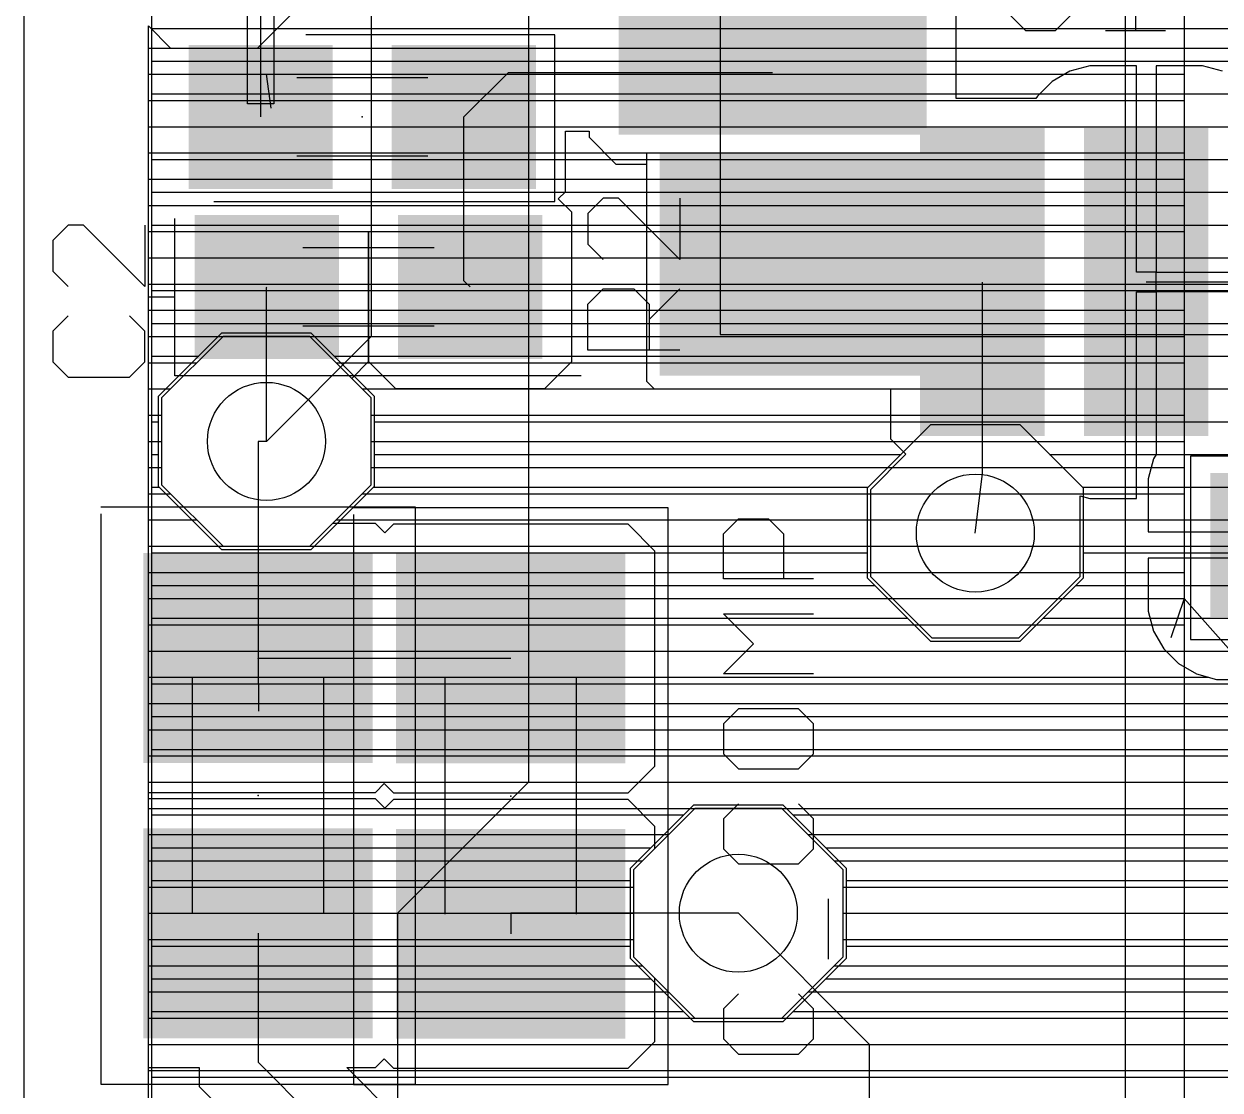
# Model space of a CAD drawing. Extents: x -0.7 to 18.8, y -1.7 to 21.4.
# Drawn here: x 6.782 to 11.417, y 11.507 to 15.638 of the extents above; entities that cross this region are included whole.
import ezdxf

# ---------------------------------------------------------------- set-up
doc = ezdxf.new("R2010")
doc.units = 0
for name, color, linetype in [('1', 22, 'CONTINUOUS'), ('15', 4, 'CONTINUOUS'), ('16', 175, 'CONTINUOUS'), ('18', 82, 'CONTINUOUS'), ('2', 190, 'CONTINUOUS'), ('20', 7, 'CONTINUOUS'), ('21', 253, 'CONTINUOUS'), ('23', 7, 'CONTINUOUS'), ('25', 253, 'CONTINUOUS'), ('29', 253, 'CONTINUOUS'), ('41', 22, 'CONTINUOUS'), ('51', 254, 'CONTINUOUS')]:
    doc.layers.add(name, color=color, linetype=linetype)

# ---------------------------------------------------------------- blocks, each defined once
blk = doc.blocks.new('RECT')
blk.add_solid([(-0.5, -0.5), (0.5, -0.5), (-0.5, 0.5), (0.5, 0.5)])
blk = doc.blocks.new('ROUNDV')
blk.add_circle((0, 0), 0.5)

msp = doc.modelspace()

# ---------------------------------------------------------------- linework, layer by layer
at = {"layer": '1'}
for p, q in [((7.6487, 15.3286), (7.6487, 15.7985)), ((7.6995, 15.2778), (7.6995, 15.7701)), ((7.7503, 15.7985), (7.7503, 15.3286)), ((10.3944, 15.3492), (10.3944, 15.7022)), ((7.6487, 15.5448), (7.7503, 15.5448)), ((10.3944, 15.5448), (12.528, 15.5448)), ((7.6487, 15.4432), (7.7503, 15.4432)), ((8.4869, 15.2778), (8.6599, 15.4508)), ((8.6599, 15.4508), (9.6832, 15.4508)), ((10.3944, 15.4432), (10.8144, 15.4432)), ((10.8356, 15.4554), (10.766, 15.4153)), ((10.9131, 15.4762), (10.8356, 15.4554)), ((11.0929, 15.4762), (10.9131, 15.4762)), ((11.0929, 14.6761), (11.0929, 15.4762)), ((11.0929, 15.4432), (11.1691, 15.4432)), ((11.3489, 15.4762), (11.1691, 15.4762)), ((11.1691, 15.4762), (11.1691, 14.6761)), ((11.4264, 15.4554), (11.3489, 15.4762)), ((10.766, 15.4153), (10.7093, 15.3586)), ((10.7039, 15.3492), (10.3944, 15.3492)), ((10.7093, 15.3586), (10.7039, 15.3492)), ((7.6487, 15.3416), (7.7503, 15.3416)), ((7.7503, 15.3286), (7.6487, 15.3286)), ((11.0929, 15.3416), (11.1691, 15.3416)), ((8.4869, 14.6432), (8.4869, 15.2778)), ((8.8806, 14.9883), (8.8806, 15.2222)), ((8.8806, 15.2222), (8.972, 15.2222)), ((8.972, 15.2222), (8.972, 15.1994)), ((11.0929, 15.24), (11.1691, 15.24)), ((8.972, 15.1994), (9.0762, 15.0952)), ((8.8806, 15.1384), (9.0329, 15.1384)), ((11.0929, 15.1384), (11.1691, 15.1384)), ((9.0762, 15.0952), (9.1948, 15.0952)), ((9.1948, 15.0952), (9.1948, 14.2538)), ((8.8806, 15.0368), (9.1948, 15.0368)), ((11.0929, 15.0368), (11.1691, 15.0368)), ((8.8528, 14.9605), (8.8806, 14.9883)), ((8.9046, 14.9087), (8.8528, 14.9605)), ((8.8781, 14.9352), (9.1948, 14.9352)), ((11.0929, 14.9352), (11.1691, 14.9352)), ((8.9046, 14.3297), (8.9046, 14.9087)), ((8.1172, 14.3297), (8.1172, 14.8327)), ((8.1172, 14.8327), (8.1172, 14.8327)), ((8.1172, 14.8327), (8.1172, 14.3297)), ((8.9046, 14.8336), (9.1948, 14.8336)), ((11.0929, 14.8336), (11.1691, 14.8336)), ((8.1172, 14.732), (8.1172, 14.732)), ((8.9046, 14.732), (9.1948, 14.732)), ((11.0929, 14.732), (11.1691, 14.732)), ((11.1691, 14.6761), (11.0929, 14.6761)), ((11.1691, 14.5999), (11.1691, 14.6761)), ((11.1691, 14.6761), (11.7533, 14.6761)), ((7.7216, 14.6173), (7.7235, 14.6192)), ((7.7216, 14.0208), (7.7216, 14.6173)), ((8.1172, 14.6304), (8.1172, 14.6304)), ((8.5109, 14.6192), (8.4869, 14.6432)), ((8.9046, 14.6304), (9.1948, 14.6304)), ((10.496, 13.8956), (10.496, 14.638)), ((11.7914, 14.638), (11.131, 14.638)), ((11.1691, 14.6304), (11.7533, 14.6304)), ((11.0929, 13.7998), (11.0929, 14.5999)), ((11.0929, 14.5999), (11.1691, 14.5999)), ((11.1691, 14.5999), (11.1691, 13.9703)), ((11.3088, 14.5999), (11.1691, 14.5999)), ((11.7533, 14.5999), (11.3088, 14.5999)), ((8.1172, 14.5288), (8.1172, 14.5288)), ((8.9046, 14.5288), (9.1948, 14.5288)), ((11.0929, 14.5288), (11.1691, 14.5288)), ((8.1172, 14.4272), (8.1172, 14.4272)), ((8.9046, 14.4272), (9.1948, 14.4272)), ((11.0929, 14.4272), (11.1691, 14.4272)), ((8.0523, 14.2648), (8.1172, 14.3297)), ((8.1131, 14.3256), (8.1212, 14.3256)), ((8.1172, 14.3297), (8.2214, 14.2255)), ((8.8004, 14.2255), (8.9046, 14.3297)), ((8.9005, 14.3256), (9.1948, 14.3256)), ((11.0929, 14.3256), (11.1691, 14.3256)), ((8.128, 14.1891), (8.0523, 14.2648)), ((9.1948, 14.2538), (9.2246, 14.224)), ((8.0931, 14.224), (9.2246, 14.224)), ((8.128, 13.8525), (8.128, 14.1891)), ((8.2214, 14.2255), (8.8004, 14.2255)), ((9.2246, 14.224), (10.1404, 14.224)), ((10.1404, 14.224), (10.1404, 14.031)), ((11.0929, 14.224), (11.1691, 14.224)), ((8.128, 14.1224), (10.1404, 14.1224)), ((11.0929, 14.1224), (11.1691, 14.1224)), ((7.7216, 14.0208), (7.6893, 14.0208)), ((7.6893, 14.0208), (7.6893, 13.1811)), ((8.128, 14.0208), (10.1506, 14.0208)), ((10.1404, 14.031), (10.2001, 13.9712)), ((11.0929, 14.0208), (11.1691, 14.0208)), ((10.2001, 13.9712), (10.0624, 13.8335)), ((11.1691, 13.9703), (11.159, 13.9527)), ((8.128, 13.9192), (10.1481, 13.9192)), ((11.0929, 13.9192), (11.15, 13.9192)), ((11.159, 13.9527), (11.1382, 13.8752)), ((10.4688, 13.6652), (10.496, 13.8956)), ((11.1382, 13.8752), (11.1382, 13.67)), ((7.9773, 13.7018), (8.128, 13.8525)), ((8.0931, 13.8176), (10.0624, 13.8176)), ((10.0624, 13.8335), (10.0624, 13.4969)), ((11.0929, 13.8176), (11.1382, 13.8176)), ((10.8752, 13.4969), (10.8752, 13.81)), ((10.8752, 13.81), (10.9131, 13.7998)), ((10.9131, 13.7998), (11.0929, 13.7998)), ((8.1439, 13.7018), (7.9773, 13.7018)), ((7.9915, 13.716), (10.0624, 13.716)), ((8.1799, 13.6658), (8.1439, 13.7018)), ((8.2138, 13.6996), (8.1799, 13.6658)), ((9.123, 13.6996), (8.2138, 13.6996)), ((9.2272, 13.5954), (9.123, 13.6996)), ((10.8752, 13.716), (11.1382, 13.716)), ((11.1382, 13.67), (11.6081, 13.67)), ((9.2082, 13.6144), (10.0624, 13.6144)), ((9.2272, 12.7623), (9.2272, 13.5954)), ((10.8752, 13.6144), (11.6081, 13.6144)), ((11.6081, 13.5684), (11.1382, 13.5684)), ((11.1382, 13.5684), (11.1382, 13.3632)), ((9.2272, 13.5128), (10.0624, 13.5128)), ((10.0624, 13.4969), (10.3005, 13.2588)), ((10.6371, 13.2588), (10.8752, 13.4969)), ((10.8752, 13.5128), (11.1382, 13.5128)), ((9.2272, 13.4112), (10.1481, 13.4112)), ((10.7895, 13.4112), (11.1382, 13.4112)), ((11.1382, 13.3632), (11.159, 13.2857)), ((9.2272, 13.3096), (10.2497, 13.3096)), ((10.6879, 13.3096), (11.1526, 13.3096)), ((10.3005, 13.2588), (10.6371, 13.2588)), ((11.159, 13.2857), (11.1991, 13.2161)), ((11.1991, 13.2161), (11.2558, 13.1594)), ((7.6893, 13.1811), (7.6915, 12.9757)), ((7.6893, 13.1789), (7.6893, 13.1811)), ((8.6684, 13.1789), (7.6893, 13.1789)), ((9.2272, 13.208), (11.2072, 13.208)), ((11.2558, 13.1594), (11.3254, 13.1193)), ((11.3254, 13.1193), (11.4029, 13.0985)), ((9.2272, 13.1064), (11.3734, 13.1064)), ((11.4029, 13.0985), (11.6081, 13.0985)), ((9.2272, 13.0048), (15.1305, 13.0048)), ((9.2272, 12.9032), (15.1305, 12.9032)), ((9.2272, 12.8016), (15.1305, 12.8016)), ((9.123, 12.6582), (9.2272, 12.7623)), ((7.2644, 12.635), (7.2644, 12.6604)), ((7.2644, 12.6604), (8.1439, 12.6604)), ((8.1439, 12.6604), (8.1777, 12.6942)), ((8.1777, 12.6942), (8.2138, 12.6582)), ((8.2138, 12.6582), (9.123, 12.6582)), ((9.1649, 12.7), (15.1305, 12.7)), ((8.1439, 12.635), (7.2644, 12.635)), ((8.1799, 12.599), (8.1439, 12.635)), ((8.2138, 12.6328), (8.1799, 12.599)), ((9.123, 12.6328), (8.2138, 12.6328)), ((9.2272, 12.5286), (9.123, 12.6328)), ((9.1574, 12.5984), (15.1305, 12.5984)), ((9.3821, 12.5984), (9.2272, 12.4435)), ((9.7187, 12.5984), (9.3821, 12.5984)), ((9.9568, 12.3603), (9.7187, 12.5984)), ((9.2272, 12.4435), (9.2272, 12.5286)), ((9.2272, 12.4968), (9.2805, 12.4968)), ((9.8203, 12.4968), (15.1305, 12.4968)), ((9.9219, 12.3952), (14.3605, 12.3952)), ((9.9568, 12.0237), (9.9568, 12.3603)), ((9.9568, 12.2936), (14.2589, 12.2936)), ((9.5504, 12.192), (8.6684, 12.192)), ((8.6684, 12.192), (8.6684, 12.1121)), ((9.9568, 12.192), (14.224, 12.192)), ((7.6893, 12.1143), (7.6893, 11.6147)), ((9.9568, 12.0904), (14.224, 12.0904)), ((9.7187, 11.7856), (9.9568, 12.0237)), ((9.9219, 11.9888), (14.224, 11.9888)), ((9.2272, 11.6955), (9.2272, 11.9405)), ((9.2272, 11.9405), (9.3821, 11.7856)), ((9.2272, 11.8872), (9.2805, 11.8872)), ((9.8203, 11.8872), (14.2589, 11.8872)), ((9.2272, 11.7856), (9.3821, 11.7856)), ((9.3821, 11.7856), (9.7187, 11.7856)), ((9.7187, 11.7856), (13.9435, 11.7856)), ((9.123, 11.5914), (9.2272, 11.6955)), ((9.2157, 11.684), (13.9052, 11.684)), ((7.2644, 10.3449), (7.2644, 11.5936)), ((7.2644, 11.5936), (7.4607, 11.5936)), ((7.4607, 11.5936), (7.4607, 11.52)), ((7.6893, 11.6147), (8.2296, 11.0744)), ((8.3243, 11.303), (8.0337, 11.5936)), ((8.0337, 11.5936), (8.1439, 11.5936)), ((8.1439, 11.5936), (8.1777, 11.6274)), ((8.1777, 11.6274), (8.2138, 11.5914)), ((8.2138, 11.5914), (9.123, 11.5914)), ((7.2644, 11.5824), (7.4607, 11.5824)), ((8.0449, 11.5824), (13.9052, 11.5824)), ((7.4607, 11.52), (8.001, 10.9797))]:
    msp.add_line(p, q, dxfattribs=at)
at = {"layer": '15'}
for p, q in [((8.7376, 17.3736), (8.7376, 12.7)), ((8.128, 17.272), (8.128, 14.4272)), ((11.049, 17.0688), (11.049, 6.5278)), ((8.128, 14.4272), (7.7216, 14.0208)), ((8.7376, 12.7), (8.2296, 12.192)), ((8.2296, 12.192), (8.2296, 7.7216)), ((10.0584, 11.684), (9.5504, 12.192)), ((10.0584, 6.8072), (10.0584, 11.684))]:
    msp.add_line(p, q, dxfattribs=at)
at = {"layer": '16'}
for p, q in [((7.2771, 8.1609), (7.2771, 18.8477)), ((7.2771, 15.621), (15.1181, 15.621)), ((7.2771, 15.494), (15.1181, 15.494)), ((7.7403, 15.3119), (7.7216, 15.4432)), ((7.2771, 15.367), (15.118, 15.367)), ((7.2771, 15.24), (15.118, 15.24)), ((7.2771, 15.113), (15.118, 15.113)), ((7.2771, 14.986), (15.118, 14.986)), ((7.2771, 14.859), (15.118, 14.859)), ((7.2771, 14.732), (15.118, 14.732)), ((7.2771, 14.605), (15.118, 14.605)), ((7.2771, 14.478), (15.118, 14.478)), ((7.548, 14.4399), (7.3025, 14.1944)), ((7.8952, 14.4399), (7.548, 14.4399)), ((8.1407, 14.1944), (7.8952, 14.4399)), ((7.2771, 14.351), (7.4591, 14.351)), ((7.9841, 14.351), (14.4318, 14.351)), ((7.2771, 14.224), (7.3321, 14.224)), ((7.3025, 14.1944), (7.3025, 13.8472)), ((8.1111, 14.224), (14.3048, 14.224)), ((8.1407, 13.8472), (8.1407, 14.1944)), ((7.2771, 14.097), (7.3025, 14.097)), ((8.1407, 14.097), (14.1778, 14.097)), ((10.2952, 14.0843), (10.0497, 13.8388)), ((10.6424, 14.0843), (10.2952, 14.0843)), ((10.8879, 13.8388), (10.6424, 14.0843)), ((7.2771, 13.97), (7.3025, 13.97)), ((8.1407, 13.97), (10.1809, 13.97)), ((10.7567, 13.97), (12.8693, 13.97)), ((7.2771, 13.843), (7.3067, 13.843)), ((7.3025, 13.8472), (7.548, 13.6017)), ((7.8952, 13.6017), (8.1407, 13.8472)), ((8.1365, 13.843), (10.0539, 13.843)), ((10.0497, 13.8388), (10.0497, 13.4916)), ((10.8837, 13.843), (12.7423, 13.843)), ((10.8879, 13.4916), (10.8879, 13.8388)), ((7.2771, 13.716), (7.4337, 13.716)), ((8.0095, 13.716), (10.0497, 13.716)), ((10.8879, 13.716), (12.6873, 13.716)), ((7.2771, 13.589), (10.0497, 13.589)), ((7.548, 13.6017), (7.8952, 13.6017)), ((10.8879, 13.589), (12.6873, 13.589)), ((10.0497, 13.4916), (10.2952, 13.2461)), ((10.6424, 13.2461), (10.8879, 13.4916)), ((7.2771, 13.462), (10.0793, 13.462)), ((10.8583, 13.462), (12.6873, 13.462)), ((11.2776, 13.4112), (11.2268, 13.2588)), ((11.684, 12.954), (11.2776, 13.4112)), ((7.2771, 13.335), (10.2063, 13.335)), ((10.7313, 13.335), (12.7931, 13.335)), ((10.2952, 13.2461), (10.6424, 13.2461)), ((7.2771, 13.208), (12.9201, 13.208)), ((7.2771, 13.081), (15.1178, 13.081)), ((7.2771, 12.954), (15.1178, 12.954)), ((7.2771, 12.827), (15.1178, 12.827)), ((7.2771, 12.7), (15.1178, 12.7)), ((9.3768, 12.6111), (9.1313, 12.3656)), ((9.724, 12.6111), (9.3768, 12.6111)), ((9.9695, 12.3656), (9.724, 12.6111)), ((7.2771, 12.573), (9.3387, 12.573)), ((9.7621, 12.573), (15.1178, 12.573)), ((7.2771, 12.446), (9.2117, 12.446)), ((9.8891, 12.446), (14.3933, 12.446)), ((9.1313, 12.3656), (9.1313, 12.0184)), ((9.9695, 12.0184), (9.9695, 12.3656)), ((7.2771, 12.319), (9.1313, 12.319)), ((9.9695, 12.319), (14.2663, 12.319)), ((7.2771, 12.192), (9.1313, 12.192)), ((9.9695, 12.192), (14.2113, 12.192)), ((7.2771, 12.065), (9.1313, 12.065)), ((9.9695, 12.065), (14.2113, 12.065)), ((9.1313, 12.0184), (9.3768, 11.7729)), ((9.724, 11.7729), (9.9695, 12.0184)), ((7.2771, 11.938), (9.2117, 11.938)), ((9.8891, 11.938), (14.2113, 11.938)), ((7.2771, 11.811), (9.3387, 11.811)), ((9.7621, 11.811), (14.3171, 11.811)), ((9.3768, 11.7729), (9.724, 11.7729)), ((7.2771, 11.684), (14.4441, 11.684)), ((7.2771, 11.557), (15.1177, 11.557))]:
    msp.add_line(p, q, dxfattribs=at)
at = {"layer": '2'}
for p, q in [((11.2776, 16.7227), (11.2776, 6.1976)), ((7.6867, 15.5448), (7.9248, 15.7829)), ((7.2644, 8.1559), (7.2644, 15.6305)), ((7.2644, 15.6305), (7.3501, 15.5448)), ((7.2644, 15.5448), (7.3501, 15.5448)), ((7.3501, 15.5448), (7.6867, 15.5448)), ((7.6867, 15.5448), (11.2776, 15.5448)), ((7.2644, 15.4432), (11.2776, 15.4432)), ((7.2644, 15.3416), (11.2776, 15.3416)), ((7.2644, 15.24), (11.2776, 15.24)), ((7.2644, 15.1384), (11.2776, 15.1384)), ((7.2644, 15.0368), (11.2776, 15.0368)), ((7.2644, 14.9352), (11.2776, 14.9352)), ((7.2644, 14.8336), (11.2776, 14.8336)), ((7.2644, 14.732), (11.2776, 14.732)), ((7.2644, 14.6304), (11.2776, 14.6304)), ((7.2644, 14.5288), (11.2776, 14.5288)), ((7.2644, 14.4272), (11.2776, 14.4272)), ((7.5533, 14.4272), (7.3152, 14.1891)), ((7.8899, 14.4272), (7.5533, 14.4272)), ((8.128, 14.1891), (7.8899, 14.4272)), ((7.2644, 14.3256), (7.4517, 14.3256)), ((7.9915, 14.3256), (11.2776, 14.3256)), ((7.2644, 14.224), (7.3501, 14.224)), ((7.3152, 14.1891), (7.3152, 13.8525)), ((8.0931, 14.224), (11.2776, 14.224)), ((8.128, 13.8525), (8.128, 14.1891)), ((7.2644, 14.1224), (7.3152, 14.1224)), ((8.128, 14.1224), (11.2776, 14.1224)), ((7.2644, 14.0208), (7.3152, 14.0208)), ((8.128, 14.0208), (11.2776, 14.0208)), ((7.2644, 13.9192), (7.3152, 13.9192)), ((8.128, 13.9192), (11.2776, 13.9192)), ((7.2644, 13.8176), (7.3501, 13.8176)), ((7.3152, 13.8525), (7.5533, 13.6144)), ((7.8899, 13.6144), (8.128, 13.8525)), ((8.0931, 13.8176), (11.2776, 13.8176)), ((7.2644, 13.716), (7.4517, 13.716)), ((7.9915, 13.716), (11.2776, 13.716)), ((7.2644, 13.6144), (7.5533, 13.6144)), ((7.5533, 13.6144), (7.8899, 13.6144)), ((7.8899, 13.6144), (11.2776, 13.6144)), ((7.2644, 13.5128), (11.2776, 13.5128)), ((7.2644, 13.4112), (11.2776, 13.4112)), ((7.2644, 13.3096), (11.2776, 13.3096)), ((7.2644, 13.208), (11.2776, 13.208)), ((7.2644, 13.1064), (11.2776, 13.1064)), ((7.2644, 13.0048), (11.2776, 13.0048)), ((7.2644, 12.9032), (11.2776, 12.9032)), ((7.2644, 12.8016), (11.2776, 12.8016)), ((7.2644, 12.7), (11.2776, 12.7)), ((7.2644, 12.5984), (11.2776, 12.5984)), ((9.3821, 12.5984), (9.144, 12.3603)), ((9.7187, 12.5984), (9.3821, 12.5984)), ((9.9568, 12.3603), (9.7187, 12.5984)), ((7.2644, 12.4968), (9.2805, 12.4968)), ((9.8203, 12.4968), (11.2776, 12.4968)), ((7.2644, 12.3952), (9.1789, 12.3952)), ((9.9219, 12.3952), (11.2776, 12.3952)), ((9.144, 12.3603), (9.144, 12.0237)), ((9.9568, 12.0237), (9.9568, 12.3603)), ((7.2644, 12.2936), (9.144, 12.2936)), ((9.9568, 12.2936), (11.2776, 12.2936)), ((7.2644, 12.192), (9.144, 12.192)), ((9.9568, 12.192), (11.2776, 12.192)), ((7.2644, 12.0904), (9.144, 12.0904)), ((9.9568, 12.0904), (11.2776, 12.0904)), ((9.144, 12.0237), (9.3821, 11.7856)), ((9.7187, 11.7856), (9.9568, 12.0237)), ((7.2644, 11.9888), (9.1789, 11.9888)), ((9.9219, 11.9888), (11.2776, 11.9888)), ((7.2644, 11.8872), (9.2805, 11.8872)), ((9.8203, 11.8872), (11.2776, 11.8872)), ((7.2644, 11.7856), (9.3821, 11.7856)), ((9.3821, 11.7856), (9.7187, 11.7856)), ((9.7187, 11.7856), (11.2776, 11.7856)), ((7.2644, 11.684), (11.2776, 11.684)), ((7.2644, 11.5824), (11.2776, 11.5824))]:
    msp.add_line(p, q, dxfattribs=at)
at = {"layer": '20'}
msp.add_line((6.7818, 20.0564), (6.7818, 7.9654), dxfattribs=at)
at = {"layer": '21'}
for p, q in [((8.8392, 15.5956), (7.874, 15.5956)), ((8.8392, 15.1384), (8.8392, 15.5956)), ((8.8392, 14.9504), (8.8392, 15.1384)), ((8.8392, 15.1384), (9.1948, 15.1384)), ((9.1948, 15.1384), (9.1948, 14.9352)), ((7.5184, 14.9504), (8.8392, 14.9504)), ((9.48, 14.9428), (9.48, 14.4348)), ((7.366, 14.5796), (7.366, 14.8844)), ((7.366, 14.5796), (7.2644, 14.5796)), ((7.366, 14.2748), (7.366, 14.5796)), ((9.48, 14.4348), (9.988, 14.4348)), ((8.9408, 14.2748), (7.366, 14.2748)), ((12.827, 13.9636), (11.303, 13.9636)), ((11.303, 13.9636), (11.303, 13.2524)), ((8.2989, 13.7653), (7.0797, 13.7653)), ((7.0797, 13.7399), (7.0797, 11.5301)), ((9.278, 13.7631), (8.0588, 13.7631)), ((8.0588, 13.7377), (8.0588, 11.5279)), ((8.2989, 11.5301), (8.2989, 13.7653)), ((9.278, 11.5279), (9.278, 13.7631)), ((11.303, 13.2524), (12.827, 13.2524)), ((9.2456, 12.7), (9.4488, 12.7)), ((7.0797, 11.5301), (8.2989, 11.5301)), ((8.0588, 11.5279), (9.278, 11.5279))]:
    msp.add_line(p, q, dxfattribs=at)
at = {"layer": '23'}
for p in [(8.0932, 15.2778), (8.1172, 14.6192), (7.6893, 12.6477), (8.6684, 12.6455)]:
    msp.add_point(p, dxfattribs=at)
at = {"layer": '25'}
for p, q in [((11.0894, 15.9621), (11.0894, 15.6126)), ((10.6046, 15.6708), (10.6628, 15.6126)), ((10.7793, 15.6126), (10.8376, 15.6708)), ((10.6628, 15.6126), (10.7793, 15.6126)), ((10.9729, 15.6126), (11.2059, 15.6126)), ((9.0266, 14.9627), (8.9673, 14.9034)), ((9.0859, 14.9627), (9.0266, 14.9627)), ((9.3232, 14.7254), (9.0859, 14.9627)), ((9.3232, 14.9627), (9.3232, 14.7254)), ((8.9673, 14.9034), (8.9673, 14.7847)), ((6.9537, 14.858), (6.8944, 14.7986)), ((7.013, 14.858), (6.9537, 14.858)), ((7.2503, 14.6207), (7.013, 14.858)), ((7.2503, 14.858), (7.2503, 14.6207)), ((6.8944, 14.7986), (6.8944, 14.68)), ((8.9673, 14.7847), (9.0266, 14.7254)), ((6.8944, 14.68), (6.9537, 14.6207)), ((8.9673, 14.5526), (9.0266, 14.6119)), ((9.0266, 14.6119), (9.1452, 14.6119)), ((9.1452, 14.6119), (9.2045, 14.5526)), ((9.2045, 14.4932), (9.3232, 14.6119)), ((8.9673, 14.3746), (8.9673, 14.5526)), ((9.2045, 14.5526), (9.2045, 14.3746)), ((6.9537, 14.5071), (6.8944, 14.4478)), ((7.2503, 14.4478), (7.191, 14.5071)), ((6.8944, 14.4478), (6.8944, 14.3292)), ((7.2503, 14.3292), (7.2503, 14.4478)), ((9.3232, 14.3746), (8.9673, 14.3746)), ((6.8944, 14.3292), (6.9537, 14.2699)), ((7.191, 14.2699), (7.2503, 14.3292)), ((6.9537, 14.2699), (7.191, 14.2699)), ((9.4927, 13.6627), (9.551, 13.721)), ((9.551, 13.721), (9.6675, 13.721)), ((9.6675, 13.721), (9.7257, 13.6627)), ((9.4927, 13.488), (9.4927, 13.6627)), ((9.7257, 13.6627), (9.7257, 13.488)), ((9.8422, 13.488), (9.4927, 13.488)), ((9.6092, 13.2362), (9.4927, 13.3527)), ((9.4927, 13.3527), (9.8422, 13.3527)), ((9.4927, 13.1197), (9.6092, 13.2362)), ((9.8422, 13.1197), (9.4927, 13.1197)), ((9.551, 12.9843), (9.4927, 12.9261)), ((9.784, 12.9843), (9.551, 12.9843)), ((9.8422, 12.9261), (9.784, 12.9843)), ((9.4927, 12.9261), (9.4927, 12.8096)), ((9.8422, 12.8096), (9.8422, 12.9261)), ((9.4927, 12.8096), (9.551, 12.7513)), ((9.784, 12.7513), (9.8422, 12.8096)), ((9.551, 12.7513), (9.784, 12.7513)), ((9.551, 12.616), (9.4927, 12.5578)), ((9.8422, 12.5578), (9.784, 12.616)), ((9.4927, 12.5578), (9.4927, 12.4413)), ((9.8422, 12.4413), (9.8422, 12.5578)), ((9.4927, 12.4413), (9.551, 12.383)), ((9.784, 12.383), (9.8422, 12.4413)), ((9.551, 12.383), (9.784, 12.383)), ((9.9004, 12.0147), (9.9004, 12.2477)), ((9.551, 11.8794), (9.4927, 11.8212)), ((9.8422, 11.8212), (9.784, 11.8794)), ((9.4927, 11.8212), (9.4927, 11.7047)), ((9.8422, 11.7047), (9.8422, 11.8212)), ((9.4927, 11.7047), (9.551, 11.6464)), ((9.784, 11.6464), (9.8422, 11.7047)), ((9.551, 11.6464), (9.784, 11.6464))]:
    msp.add_line(p, q, dxfattribs=at)
at = {"layer": '51'}
for p, q in [((9.48, 18.3972), (9.48, 14.4348)), ((9.48, 15.6286), (9.48, 15.273)), ((7.8392, 15.4302), (8.3472, 15.4302)), ((8.3472, 15.1254), (7.8392, 15.1254)), ((7.8632, 14.7716), (8.3712, 14.7716)), ((8.3712, 14.4668), (7.8632, 14.4668)), ((9.48, 14.4348), (13.4424, 14.4348)), ((10.3182, 14.4348), (10.6738, 14.4348)), ((10.9532, 14.4348), (11.3088, 14.4348)), ((7.4353, 12.1905), (7.4353, 13.1049)), ((7.9433, 13.1049), (7.9433, 12.1905)), ((8.4144, 12.1883), (8.4144, 13.1027)), ((8.9224, 13.1027), (8.9224, 12.1883))]:
    msp.add_line(p, q, dxfattribs=at)

# ---------------------------------------------------------------- block references
at = {"layer": '1'}
for p, xscale, yscale, rotation in [((9.6832, 15.4508), 0.3556, 1.0668, 270), ((10.496, 14.638), 0.3556, 1.0668, 180), ((11.131, 14.638), 0.3556, 1.0668, 180), ((7.6893, 13.1811), 0.6858, 0.762, 270), ((8.6684, 13.1789), 0.6858, 0.762, 270), ((7.6893, 12.1143), 0.6858, 0.762, 270), ((8.6684, 12.1121), 0.6858, 0.762, 270)]:
    msp.add_blockref('RECT', p, dxfattribs=dict(at, xscale=xscale, yscale=yscale, rotation=rotation))
at = {"layer": '1', "xscale": 0.4318, "yscale": 0.4318}
for p in [(7.6995, 15.2778), (8.4869, 15.2778), (7.7235, 14.6192), (8.5109, 14.6192)]:
    msp.add_blockref('RECT', p, dxfattribs=at)
at = {"layer": '18', "xscale": 0.4572, "yscale": 0.4572}
for p in [(7.7216, 14.0208), (7.7216, 14.0208), (7.7216, 14.0208), (7.7216, 14.0208), (10.4688, 13.6652), (10.4688, 13.6652), (10.4688, 13.6652), (10.4688, 13.6652), (9.5504, 12.192), (9.5504, 12.192), (9.5504, 12.192), (9.5504, 12.192)]:
    msp.add_blockref('ROUNDV', p, dxfattribs=at)
at = {"layer": '29'}
for p, xscale, yscale, rotation in [((9.6832, 15.4508), 0.4826, 1.1938, 270), ((10.496, 14.638), 0.4826, 1.1938, 180), ((11.131, 14.638), 0.4826, 1.1938, 180), ((7.6893, 13.1811), 0.8128, 0.889, 270), ((8.6684, 13.1789), 0.8128, 0.889, 270), ((7.6893, 12.1143), 0.8128, 0.889, 270), ((8.6684, 12.1121), 0.8128, 0.889, 270)]:
    msp.add_blockref('RECT', p, dxfattribs=dict(at, xscale=xscale, yscale=yscale, rotation=rotation))
at = {"layer": '29', "xscale": 0.5588, "yscale": 0.5588}
for p in [(7.6995, 15.2778), (8.4869, 15.2778), (7.7235, 14.6192), (8.5109, 14.6192), (11.6589, 13.6192)]:
    msp.add_blockref('RECT', p, dxfattribs=at)
at = {"layer": '41', "xscale": 1.016, "yscale": 0.8636}
msp.add_blockref('RECT', (9.7536, 14.7066), dxfattribs=at)
at = {"layer": '51', "xscale": 0.1524, "yscale": 0.3048}
for p in [(7.8646, 15.2778), (8.3218, 15.2778), (7.8886, 14.6192), (8.3458, 14.6192)]:
    msp.add_blockref('RECT', p, dxfattribs=at)
at = {"layer": '51', "xscale": 0.254, "yscale": 0.508, "rotation": 270}
for p in [(7.6893, 13.0287), (8.6684, 13.0265), (7.6893, 12.2667), (8.6684, 12.2645)]:
    msp.add_blockref('RECT', p, dxfattribs=at)

doc.saveas('drawing.dxf')
